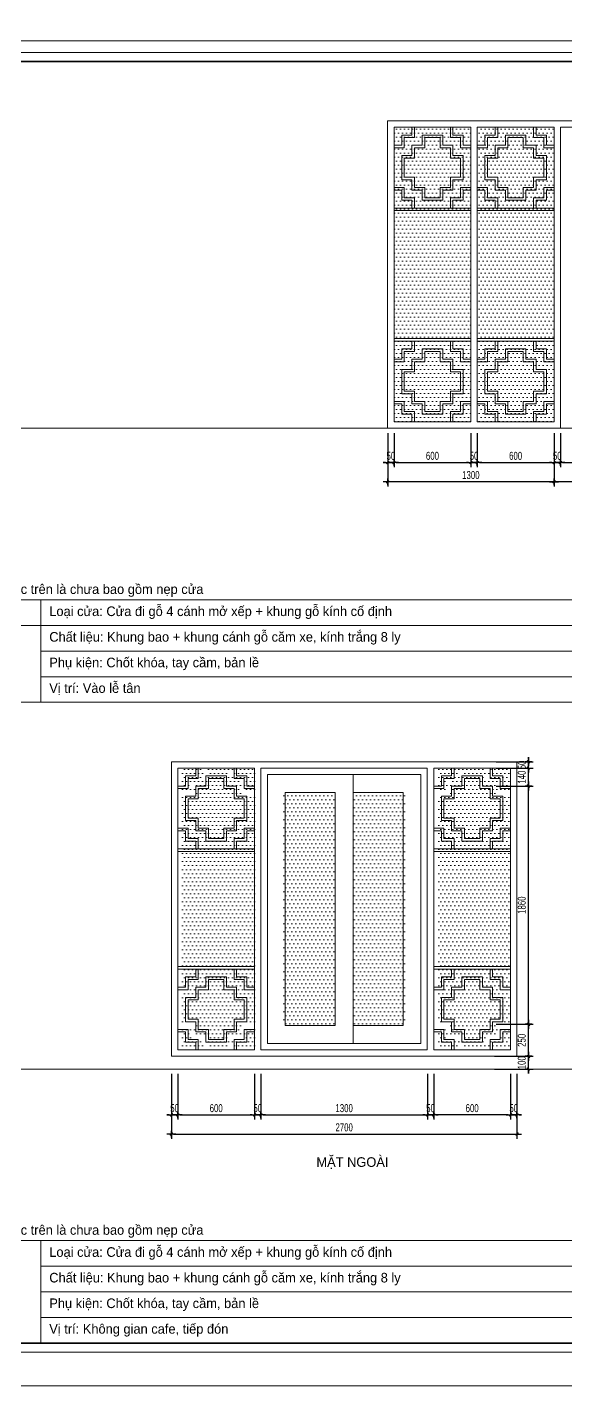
# Model space of a CAD drawing. Header units: inches. Extents: x 88947 to 296847, y 35049 to 161062.
# Drawn here: x 209127 to 213336, y 56051 to 66659 of the extents above; entities that cross this region are included whole.
import ezdxf
from ezdxf.xclip import XClip

# ---------------------------------------------------------------- set-up
doc = ezdxf.new("R2010")
doc.units = ezdxf.units.IN
doc.header["$MEASUREMENT"] = 0
doc.header["$XCLIPFRAME"] = 0
doc.header["$PDMODE"] = 1
for name, color, linetype, lineweight in [('A-Dims', 145, 'Continuous', 25), ('A-Text', 30, 'Continuous', 9), ('A-Wall', 2, 'Continuous', 35), ('CUA', 42, 'Continuous', 20), ('DIM', 7, 'Continuous', 25), ('HACTH', 8, 'Continuous', 5), ('HATCH', 8, 'Continuous', 5), ('KHUNG 2', 144, 'Continuous', 18), ('KY HIEU', 4, 'Continuous', 25), ('NETMANH', 192, 'Continuous', 18), ('vdung', 56, 'Continuous', 9)]:
    doc.layers.add(name, color=color, linetype=linetype, lineweight=lineweight)
doc.styles.add('FRANKO', font='VFRANKO.TTF')
doc.styles.add('VNI-HELVE-CONDENSE', font='VNARIAL.TTF', dxfattribs={"width": 0.7})
doc.dimstyles.new('TAS-50', dxfattribs={"dimscale": 25, "dimtxt": 2.5, "dimasz": 0.7, "dimexe": 1.5, "dimexo": 1.5, "dimgap": 0.8, "dimtad": 1, "dimdec": 0, "dimzin": 3, "dimdsep": 46, "dimtxsty": 'VNI-HELVE-CONDENSE', "dimblk": 'TICK', "dimcen": 2.5, "dimclrt": 71, "dimazin": 2, "dimtfac": 0.75, "dimtdec": 0, "dimtix": 1, "dimtmove": 2, "dimatfit": 2, "dimldrblk": 'TICK123', "dimfxl": 1.5, "dimtolj": 1, "dimtzin": 0, "dimarcsym": 0})
pattern_1 = [(180, (1285.023, 940), (-15.625, 31.25), [0, -31.25])]
pattern_2 = [(7e-15, (1414.978, 940), (15.625, 31.25), [0, -31.25])]

# ---------------------------------------------------------------- blocks, each defined once
blk = doc.blocks.new('khung ten')
at = {"layer": 'A-Wall', "ltscale": 0.7}
blk.add_lwpolyline([(267204, -219099), (305804, -219099), (305804, -190799), (267204, -190799)], close=True, dxfattribs=at)
at = {"layer": 'KHUNG 2', "ltscale": 0.7}
blk.add_lwpolyline([(267004, -219299), (306004, -219299), (306004, -190599), (267004, -190599)], close=True, dxfattribs=at)
at = {"layer": 'NETMANH', "ltscale": 0.7}
blk.add_lwpolyline([(265004, -220042), (307004, -220042), (307004, -190342), (265004, -190342)], close=True, dxfattribs=at)
blk = doc.blocks.new('A$C5C9B3B88')
at = {"layer": 'HACTH'}
h = blk.add_hatch(dxfattribs=at)
h.set_pattern_fill('DOTS', color=256, scale=500, style=0)
h.set_pattern_definition([(0, (-2550, 50), (15.625, 31.25), [0, -31.25])])
h.paths.add_polyline_path([(-1950, 50), (-1950, 2350), (-2550, 2350), (-2550, 50)])
h = blk.add_hatch(dxfattribs=at)
h.set_pattern_fill('DOTS', color=256, scale=500, style=0)
h.set_pattern_definition([(0, (-1950, 50), (15.625, 31.25), [0, -31.25])])
h.paths.add_polyline_path([(-1900, 50), (-1900, 2350), (-1300, 2350), (-1300, 50)])
h = blk.add_hatch(dxfattribs=at)
h.set_pattern_fill('DOTS', color=256, scale=500, style=0)
h.set_pattern_definition([(180, (1950, 50), (-15.625, 31.25), [0, -31.25])])
h.paths.add_polyline_path([(1900, 50), (1900, 2350), (1300, 2350), (1300, 50)])
h = blk.add_hatch(dxfattribs=at)
h.set_pattern_fill('DOTS', color=256, scale=500, style=0)
h.set_pattern_definition([(180, (2550, 50), (-15.625, 31.25), [0, -31.25])])
h.paths.add_polyline_path([(1950, 50), (1950, 2350), (2550, 2350), (2550, 50)])
h = blk.add_hatch(dxfattribs=at)
h.set_pattern_fill('DOTS', color=256, scale=500, style=0)
h.set_pattern_definition([(0, (-1060, 90), (15.625, 31.25), [0, -31.25])])
h.paths.add_polyline_path([(-740, 2210), (-1110, 2210), (-1110, 250), (-740, 250)])
h = blk.add_hatch(dxfattribs=at)
h.set_pattern_fill('DOTS', color=256, scale=500, style=0)
h.set_pattern_definition([(0, (-460, 90), (15.625, 31.25), [0, -31.25])])
h.paths.add_polyline_path([(-140, 2210), (-460, 2210), (-460, 250), (-140, 250)])
h = blk.add_hatch(dxfattribs=at)
h.set_pattern_fill('DOTS', color=256, scale=500, style=0)
h.set_pattern_definition([(180, (460, 90), (-15.625, 31.25), [0, -31.25])])
h.paths.add_polyline_path([(140, 2210), (460, 2210), (460, 250), (140, 250)])
h = blk.add_hatch(dxfattribs=at)
h.set_pattern_fill('DOTS', color=256, scale=500, style=0)
h.set_pattern_definition([(180, (1110, 90), (-15.625, 31.25), [0, -31.25])])
h.paths.add_polyline_path([(740, 2210), (1110, 2210), (1110, 250), (740, 250)])
at = {"layer": 'CUA'}
for points in [[(-1300, 0), (-2600, 0), (-2600, 2400), (-1250, 2400)], [(-1950, 50), (-1950, 2350), (-2550, 2350), (-2550, 50), (-1950, 50)], [(-2390, 2350), (-2390, 2270), (-2470, 2270), (-2470, 2190), (-2550, 2190)], [(-2410, 2350), (-2410, 2290), (-2490, 2290), (-2490, 2210), (-2550, 2210)], [(-2110, 2350), (-2110, 2270), (-2030, 2270), (-2030, 2190), (-1950, 2190)], [(-2090, 2350), (-2090, 2290), (-2010, 2290), (-2010, 2210), (-1950, 2210)], [(-1900, 50), (-1900, 2350), (-1300, 2350), (-1300, 50), (-1900, 50)], [(-1740, 2350), (-1740, 2270), (-1820, 2270), (-1820, 2190), (-1900, 2190)], [(-1760, 2350), (-1760, 2290), (-1840, 2290), (-1840, 2210), (-1900, 2210)], [(-1460, 2350), (-1460, 2270), (-1380, 2270), (-1380, 2190), (-1300, 2190)], [(-1440, 2350), (-1440, 2290), (-1360, 2290), (-1360, 2210), (-1300, 2210)], [(1250, 2400), (-1250, 2400)], [(-600, 2350), (-1250, 2350), (-1250, 0), (-600, 0), (-600, 2350)], [(600, 2350), (-600, 2350)], [(-600, 0), (-600, 2350)], [(600, 0), (1250, 0), (1250, 2350), (600, 2350), (600, 0)], [(600, 0), (600, 2350)], [(600, 2350), (1250, 2350), (1250, 0), (600, 0), (600, 2350)], [(1300, 0), (2600, 0), (2600, 2400), (1250, 2400)], [(1900, 50), (1900, 2350), (1300, 2350), (1300, 50), (1900, 50)], [(1460, 2350), (1460, 2270), (1380, 2270), (1380, 2190), (1300, 2190)], [(1440, 2350), (1440, 2290), (1360, 2290), (1360, 2210), (1300, 2210)], [(1740, 2350), (1740, 2270), (1820, 2270), (1820, 2190), (1900, 2190)], [(1760, 2350), (1760, 2290), (1840, 2290), (1840, 2210), (1900, 2210)], [(1950, 50), (1950, 2350), (2550, 2350), (2550, 50), (1950, 50)], [(2110, 2350), (2110, 2270), (2030, 2270), (2030, 2190), (1950, 2190)], [(2090, 2350), (2090, 2290), (2010, 2290), (2010, 2210), (1950, 2210)], [(2390, 2350), (2390, 2270), (2470, 2270), (2470, 2190), (2550, 2190)], [(2410, 2350), (2410, 2290), (2490, 2290), (2490, 2210), (2550, 2210)], [(-2030, 2110), (-2110, 2110), (-2110, 2190), (-2190, 2190), (-2190, 2270), (-2310, 2270), (-2310, 2190), (-2390, 2190), (-2390, 2110), (-2470, 2110), (-2470, 1960), (-2390, 1960), (-2390, 1880), (-2310, 1880), (-2310, 1800), (-2190, 1800), (-2190, 1880), (-2110, 1880), (-2110, 1960), (-2030, 1960), (-2030, 2110)], [(-1380, 2110), (-1460, 2110), (-1460, 2190), (-1540, 2190), (-1540, 2270), (-1660, 2270), (-1660, 2190), (-1740, 2190), (-1740, 2110), (-1820, 2110), (-1820, 1960), (-1740, 1960), (-1740, 1880), (-1660, 1880), (-1660, 1800), (-1540, 1800), (-1540, 1880), (-1460, 1880), (-1460, 1960), (-1380, 1960), (-1380, 2110)], [(1380, 2110), (1460, 2110), (1460, 2190), (1540, 2190), (1540, 2270), (1660, 2270), (1660, 2190), (1740, 2190), (1740, 2110), (1820, 2110), (1820, 1960), (1740, 1960), (1740, 1880), (1660, 1880), (1660, 1800), (1540, 1800), (1540, 1880), (1460, 1880), (1460, 1960), (1380, 1960), (1380, 2110)], [(2030, 2110), (2110, 2110), (2110, 2190), (2190, 2190), (2190, 2270), (2310, 2270), (2310, 2190), (2390, 2190), (2390, 2110), (2470, 2110), (2470, 1960), (2390, 1960), (2390, 1880), (2310, 1880), (2310, 1800), (2190, 1800), (2190, 1880), (2110, 1880), (2110, 1960), (2030, 1960), (2030, 2110)], [(140, 2210), (460, 2210)], [(-2390, 1720), (-2390, 1800), (-2470, 1800), (-2470, 1880), (-2550, 1880)], [(-2410, 1720), (-2410, 1780), (-2490, 1780), (-2490, 1860), (-2550, 1860)], [(-2110, 1720), (-2110, 1800), (-2030, 1800), (-2030, 1880), (-1950, 1880)], [(-2090, 1720), (-2090, 1780), (-2010, 1780), (-2010, 1860), (-1950, 1860)], [(-1740, 1720), (-1740, 1800), (-1820, 1800), (-1820, 1880), (-1900, 1880)], [(-1760, 1720), (-1760, 1780), (-1840, 1780), (-1840, 1860), (-1900, 1860)], [(-1460, 1720), (-1460, 1800), (-1380, 1800), (-1380, 1880), (-1300, 1880)], [(-1440, 1720), (-1440, 1780), (-1360, 1780), (-1360, 1860), (-1300, 1860)], [(1460, 1720), (1460, 1800), (1380, 1800), (1380, 1880), (1300, 1880)], [(1440, 1720), (1440, 1780), (1360, 1780), (1360, 1860), (1300, 1860)], [(1740, 1720), (1740, 1800), (1820, 1800), (1820, 1880), (1900, 1880)], [(1760, 1720), (1760, 1780), (1840, 1780), (1840, 1860), (1900, 1860)], [(2110, 1720), (2110, 1800), (2030, 1800), (2030, 1880), (1950, 1880)], [(2090, 1720), (2090, 1780), (2010, 1780), (2010, 1860), (1950, 1860)], [(2390, 1720), (2390, 1800), (2470, 1800), (2470, 1880), (2550, 1880)], [(2410, 1720), (2410, 1780), (2490, 1780), (2490, 1860), (2550, 1860)], [(-1950, 1720), (-2550, 1720)], [(-1950, 1700), (-2550, 1700)], [(-1300, 1720), (-1900, 1720)], [(-1300, 1700), (-1900, 1700)], [(1300, 1720), (1900, 1720)], [(1300, 1700), (1900, 1700)], [(1950, 1720), (2550, 1720)], [(1950, 1700), (2550, 1700)], [(-1950, 700), (-2550, 700)], [(-2390, 680), (-2390, 600), (-2470, 600), (-2470, 520), (-2550, 520)], [(-2410, 680), (-2410, 620), (-2490, 620), (-2490, 540), (-2550, 540)], [(-1950, 680), (-2550, 680)], [(-2110, 680), (-2110, 600), (-2030, 600), (-2030, 520), (-1950, 520)], [(-2090, 680), (-2090, 620), (-2010, 620), (-2010, 540), (-1950, 540)], [(-1300, 700), (-1900, 700)], [(-1740, 680), (-1740, 600), (-1820, 600), (-1820, 520), (-1900, 520)], [(-1760, 680), (-1760, 620), (-1840, 620), (-1840, 540), (-1900, 540)], [(-1300, 680), (-1900, 680)], [(-1460, 680), (-1460, 600), (-1380, 600), (-1380, 520), (-1300, 520)], [(-1440, 680), (-1440, 620), (-1360, 620), (-1360, 540), (-1300, 540)], [(1300, 700), (1900, 700)], [(1460, 680), (1460, 600), (1380, 600), (1380, 520), (1300, 520)], [(1440, 680), (1440, 620), (1360, 620), (1360, 540), (1300, 540)], [(1300, 680), (1900, 680)], [(1740, 680), (1740, 600), (1820, 600), (1820, 520), (1900, 520)], [(1760, 680), (1760, 620), (1840, 620), (1840, 540), (1900, 540)], [(1950, 700), (2550, 700)], [(2110, 680), (2110, 600), (2030, 600), (2030, 520), (1950, 520)], [(2090, 680), (2090, 620), (2010, 620), (2010, 540), (1950, 540)], [(1950, 680), (2550, 680)], [(2390, 680), (2390, 600), (2470, 600), (2470, 520), (2550, 520)], [(2410, 680), (2410, 620), (2490, 620), (2490, 540), (2550, 540)], [(-2030, 290), (-2110, 290), (-2110, 210), (-2190, 210), (-2190, 130), (-2310, 130), (-2310, 210), (-2390, 210), (-2390, 290), (-2470, 290), (-2470, 440), (-2390, 440), (-2390, 520), (-2310, 520), (-2310, 600), (-2190, 600), (-2190, 520), (-2110, 520), (-2110, 440), (-2030, 440), (-2030, 290)], [(-1380, 290), (-1460, 290), (-1460, 210), (-1540, 210), (-1540, 130), (-1660, 130), (-1660, 210), (-1740, 210), (-1740, 290), (-1820, 290), (-1820, 440), (-1740, 440), (-1740, 520), (-1660, 520), (-1660, 600), (-1540, 600), (-1540, 520), (-1460, 520), (-1460, 440), (-1380, 440), (-1380, 290)], [(1380, 290), (1460, 290), (1460, 210), (1540, 210), (1540, 130), (1660, 130), (1660, 210), (1740, 210), (1740, 290), (1820, 290), (1820, 440), (1740, 440), (1740, 520), (1660, 520), (1660, 600), (1540, 600), (1540, 520), (1460, 520), (1460, 440), (1380, 440), (1380, 290)], [(2030, 290), (2110, 290), (2110, 210), (2190, 210), (2190, 130), (2310, 130), (2310, 210), (2390, 210), (2390, 290), (2470, 290), (2470, 440), (2390, 440), (2390, 520), (2310, 520), (2310, 600), (2190, 600), (2190, 520), (2110, 520), (2110, 440), (2030, 440), (2030, 290)], [(-2390, 50), (-2390, 130), (-2470, 130), (-2470, 210), (-2550, 210)], [(-2410, 50), (-2410, 110), (-2490, 110), (-2490, 190), (-2550, 190)], [(-2110, 50), (-2110, 130), (-2030, 130), (-2030, 210), (-1950, 210)], [(-2090, 50), (-2090, 110), (-2010, 110), (-2010, 190), (-1950, 190)], [(-1740, 50), (-1740, 130), (-1820, 130), (-1820, 210), (-1900, 210)], [(-1760, 50), (-1760, 110), (-1840, 110), (-1840, 190), (-1900, 190)], [(-1460, 50), (-1460, 130), (-1380, 130), (-1380, 210), (-1300, 210)], [(-1440, 50), (-1440, 110), (-1360, 110), (-1360, 190), (-1300, 190)], [(1460, 50), (1460, 130), (1380, 130), (1380, 210), (1300, 210)], [(1440, 50), (1440, 110), (1360, 110), (1360, 190), (1300, 190)], [(1740, 50), (1740, 130), (1820, 130), (1820, 210), (1900, 210)], [(1760, 50), (1760, 110), (1840, 110), (1840, 190), (1900, 190)], [(2110, 50), (2110, 130), (2030, 130), (2030, 210), (1950, 210)], [(2090, 50), (2090, 110), (2010, 110), (2010, 190), (1950, 190)], [(2390, 50), (2390, 130), (2470, 130), (2470, 210), (2550, 210)], [(2410, 50), (2410, 110), (2490, 110), (2490, 190), (2550, 190)], [(-1300, 0), (1200, 0)], [(-600, 0), (600, 0)]]:
    blk.add_lwpolyline(points, dxfattribs=at)
for points in [[(0, 2350), (-600, 2350), (-600, 0), (0, 0)], [(0, 2350), (600, 2350), (600, 0), (0, 0)], [(-2010, 2130), (-2090, 2130), (-2090, 2210), (-2170, 2210), (-2170, 2290), (-2330, 2290), (-2330, 2210), (-2410, 2210), (-2410, 2130), (-2490, 2130), (-2490, 1940), (-2410, 1940), (-2410, 1860), (-2330, 1860), (-2330, 1780), (-2170, 1780), (-2170, 1860), (-2090, 1860), (-2090, 1940), (-2010, 1940)], [(-1360, 2130), (-1440, 2130), (-1440, 2210), (-1520, 2210), (-1520, 2290), (-1680, 2290), (-1680, 2210), (-1760, 2210), (-1760, 2130), (-1840, 2130), (-1840, 1940), (-1760, 1940), (-1760, 1860), (-1680, 1860), (-1680, 1780), (-1520, 1780), (-1520, 1860), (-1440, 1860), (-1440, 1940), (-1360, 1940)], [(1360, 2130), (1440, 2130), (1440, 2210), (1520, 2210), (1520, 2290), (1680, 2290), (1680, 2210), (1760, 2210), (1760, 2130), (1840, 2130), (1840, 1940), (1760, 1940), (1760, 1860), (1680, 1860), (1680, 1780), (1520, 1780), (1520, 1860), (1440, 1860), (1440, 1940), (1360, 1940)], [(2010, 2130), (2090, 2130), (2090, 2210), (2170, 2210), (2170, 2290), (2330, 2290), (2330, 2210), (2410, 2210), (2410, 2130), (2490, 2130), (2490, 1940), (2410, 1940), (2410, 1860), (2330, 1860), (2330, 1780), (2170, 1780), (2170, 1860), (2090, 1860), (2090, 1940), (2010, 1940)], [(-740, 2210), (-1110, 2210), (-1110, 250), (-740, 250)], [(-140, 2210), (-460, 2210), (-460, 250), (-140, 250)], [(140, 2210), (460, 2210), (460, 250), (140, 250)], [(740, 2210), (1110, 2210), (1110, 250), (740, 250)], [(-2010, 270), (-2090, 270), (-2090, 190), (-2170, 190), (-2170, 110), (-2330, 110), (-2330, 190), (-2410, 190), (-2410, 270), (-2490, 270), (-2490, 460), (-2410, 460), (-2410, 540), (-2330, 540), (-2330, 620), (-2170, 620), (-2170, 540), (-2090, 540), (-2090, 460), (-2010, 460)], [(-1360, 270), (-1440, 270), (-1440, 190), (-1520, 190), (-1520, 110), (-1680, 110), (-1680, 190), (-1760, 190), (-1760, 270), (-1840, 270), (-1840, 460), (-1760, 460), (-1760, 540), (-1680, 540), (-1680, 620), (-1520, 620), (-1520, 540), (-1440, 540), (-1440, 460), (-1360, 460)], [(1360, 270), (1440, 270), (1440, 190), (1520, 190), (1520, 110), (1680, 110), (1680, 190), (1760, 190), (1760, 270), (1840, 270), (1840, 460), (1760, 460), (1760, 540), (1680, 540), (1680, 620), (1520, 620), (1520, 540), (1440, 540), (1440, 460), (1360, 460)], [(2010, 270), (2090, 270), (2090, 190), (2170, 190), (2170, 110), (2330, 110), (2330, 190), (2410, 190), (2410, 270), (2490, 270), (2490, 460), (2410, 460), (2410, 540), (2330, 540), (2330, 620), (2170, 620), (2170, 540), (2090, 540), (2090, 460), (2010, 460)]]:
    blk.add_lwpolyline(points, close=True, dxfattribs=at)
blk = doc.blocks.new('TICK')
at = {"layer": 'A-Dims', "color": 1}
for p, q in [((-2, 0), (2, 0)), ((0, 1.5), (0, -1.5))]:
    blk.add_line(p, q, dxfattribs=at)
at = {"layer": 'A-Dims', "color": 1, "const_width": 0.788}
blk.add_lwpolyline([(-0.33, -0.35), (0.38, 0.38)], dxfattribs=at)
at = {"layer": 'A-Dims', "color": 1, "const_width": 0.394}
for points in [[(0.24, 0.52, -0.414214), (0.52, 0.52, -1)], [(0.52, 0.52, -0.414214), (0.52, 0.24, -1)], [(-0.47, -0.21, 0.414214), (-0.47, -0.49, 1)], [(-0.47, -0.49, 0.414214), (-0.19, -0.49, 1)]]:
    blk.add_lwpolyline(points, format="xyb", dxfattribs=at)
blk = doc.blocks.new('*D3445')
at = {"layer": 'Defpoints', "color": 0}
for p in [(211944, 63527), (211994, 63527), (211994, 63260)]:
    blk.add_point(p, dxfattribs=at)
at = {"layer": 'DIM', "color": 0, "lineweight": -2}
for p, q in [((211944, 63490), (211944, 63223)), ((211994, 63490), (211994, 63223)), ((211926, 63260), (211909, 63260)), ((211944, 63260), (211994, 63260)), ((212011, 63260), (212029, 63260))]:
    blk.add_line(p, q, dxfattribs=at)
at = {"layer": 'DIM', "color": 0, "lineweight": -2, "xscale": 17.5, "yscale": 17.5, "zscale": 17.5}
blk.add_blockref('TICK', (211944, 63260), dxfattribs=at)
at = {"layer": 'DIM', "color": 0, "lineweight": -2, "xscale": 17.5, "yscale": 17.5, "zscale": 17.5, "rotation": 180}
blk.add_blockref('TICK', (211994, 63260), dxfattribs=at)
at = {"layer": 'DIM', "color": 71, "insert": (211969, 63312), "char_height": 62.5, "attachment_point": 5, "style": 'VNI-HELVE-CONDENSE'}
blk.add_mtext('\\A1;50', dxfattribs=at)
blk = doc.blocks.new('TICK123')
at = {"layer": 'A-Dims', "color": 1}
blk.add_lwpolyline([(0.05, 0, 0, 0.84, 0), (-2.11, 0, 8.4, 8.4, 0)], format="xyseb", dxfattribs=at)
blk = doc.blocks.new('*D3446')
at = {"layer": 'Defpoints', "color": 0}
for p in [(211994, 63527), (212594, 63527), (212594, 63260)]:
    blk.add_point(p, dxfattribs=at)
at = {"layer": 'DIM', "color": 0, "lineweight": -2}
for p, q in [((211994, 63490), (211994, 63223)), ((212594, 63490), (212594, 63223)), ((212011, 63260), (212576, 63260))]:
    blk.add_line(p, q, dxfattribs=at)
at = {"layer": 'DIM', "color": 0, "lineweight": -2, "xscale": 17.5, "yscale": 17.5, "zscale": 17.5, "rotation": 180}
blk.add_blockref('TICK', (211994, 63260), dxfattribs=at)
at = {"layer": 'DIM', "color": 0, "lineweight": -2, "xscale": 17.5, "yscale": 17.5, "zscale": 17.5}
blk.add_blockref('TICK', (212594, 63260), dxfattribs=at)
at = {"layer": 'DIM', "color": 71, "insert": (212294, 63312), "char_height": 62.5, "attachment_point": 5, "style": 'VNI-HELVE-CONDENSE'}
blk.add_mtext('\\A1;600', dxfattribs=at)
blk = doc.blocks.new('*D3447')
at = {"layer": 'Defpoints', "color": 0}
for p in [(212594, 63527), (212644, 63527), (212644, 63260)]:
    blk.add_point(p, dxfattribs=at)
at = {"layer": 'DIM', "color": 0, "lineweight": -2}
for p, q in [((212594, 63490), (212594, 63223)), ((212644, 63490), (212644, 63223)), ((212576, 63260), (212559, 63260)), ((212594, 63260), (212644, 63260)), ((212661, 63260), (212679, 63260))]:
    blk.add_line(p, q, dxfattribs=at)
at = {"layer": 'DIM', "color": 0, "lineweight": -2, "xscale": 17.5, "yscale": 17.5, "zscale": 17.5}
blk.add_blockref('TICK', (212594, 63260), dxfattribs=at)
at = {"layer": 'DIM', "color": 0, "lineweight": -2, "xscale": 17.5, "yscale": 17.5, "zscale": 17.5, "rotation": 180}
blk.add_blockref('TICK', (212644, 63260), dxfattribs=at)
at = {"layer": 'DIM', "color": 71, "insert": (212619, 63312), "char_height": 62.5, "attachment_point": 5, "style": 'VNI-HELVE-CONDENSE'}
blk.add_mtext('\\A1;50', dxfattribs=at)
blk = doc.blocks.new('*D3448')
at = {"layer": 'Defpoints', "color": 0}
for p in [(212644, 63527), (213244, 63527), (213244, 63260)]:
    blk.add_point(p, dxfattribs=at)
at = {"layer": 'DIM', "color": 0, "lineweight": -2}
for p, q in [((212644, 63490), (212644, 63223)), ((213244, 63490), (213244, 63223)), ((212661, 63260), (213226, 63260))]:
    blk.add_line(p, q, dxfattribs=at)
at = {"layer": 'DIM', "color": 0, "lineweight": -2, "xscale": 17.5, "yscale": 17.5, "zscale": 17.5, "rotation": 180}
blk.add_blockref('TICK', (212644, 63260), dxfattribs=at)
at = {"layer": 'DIM', "color": 0, "lineweight": -2, "xscale": 17.5, "yscale": 17.5, "zscale": 17.5}
blk.add_blockref('TICK', (213244, 63260), dxfattribs=at)
at = {"layer": 'DIM', "color": 71, "insert": (212944, 63312), "char_height": 62.5, "attachment_point": 5, "style": 'VNI-HELVE-CONDENSE'}
blk.add_mtext('\\A1;600', dxfattribs=at)
blk = doc.blocks.new('*D3449')
at = {"layer": 'Defpoints', "color": 0}
for p in [(213244, 63527), (213294, 63527), (213294, 63260)]:
    blk.add_point(p, dxfattribs=at)
at = {"layer": 'DIM', "color": 0, "lineweight": -2}
for p, q in [((213244, 63490), (213244, 63223)), ((213294, 63490), (213294, 63223)), ((213226, 63260), (213209, 63260)), ((213244, 63260), (213294, 63260)), ((213311, 63260), (213329, 63260))]:
    blk.add_line(p, q, dxfattribs=at)
at = {"layer": 'DIM', "color": 0, "lineweight": -2, "xscale": 17.5, "yscale": 17.5, "zscale": 17.5}
blk.add_blockref('TICK', (213244, 63260), dxfattribs=at)
at = {"layer": 'DIM', "color": 0, "lineweight": -2, "xscale": 17.5, "yscale": 17.5, "zscale": 17.5, "rotation": 180}
blk.add_blockref('TICK', (213294, 63260), dxfattribs=at)
at = {"layer": 'DIM', "color": 71, "insert": (213269, 63312), "char_height": 62.5, "attachment_point": 5, "style": 'VNI-HELVE-CONDENSE'}
blk.add_mtext('\\A1;50', dxfattribs=at)
blk = doc.blocks.new('*D3450')
at = {"layer": 'Defpoints', "color": 0}
for p in [(213294, 63527), (213944, 63527), (213944, 63260)]:
    blk.add_point(p, dxfattribs=at)
at = {"layer": 'DIM', "color": 0, "lineweight": -2}
for p, q in [((213294, 63490), (213294, 63223)), ((213944, 63490), (213944, 63223)), ((213311, 63260), (213926, 63260))]:
    blk.add_line(p, q, dxfattribs=at)
at = {"layer": 'DIM', "color": 0, "lineweight": -2, "xscale": 17.5, "yscale": 17.5, "zscale": 17.5, "rotation": 180}
blk.add_blockref('TICK', (213294, 63260), dxfattribs=at)
at = {"layer": 'DIM', "color": 0, "lineweight": -2, "xscale": 17.5, "yscale": 17.5, "zscale": 17.5}
blk.add_blockref('TICK', (213944, 63260), dxfattribs=at)
at = {"layer": 'DIM', "color": 71, "insert": (213619, 63312), "char_height": 62.5, "attachment_point": 5, "style": 'VNI-HELVE-CONDENSE'}
blk.add_mtext('\\A1;650', dxfattribs=at)
blk = doc.blocks.new('*D3458')
at = {"layer": 'Defpoints', "color": 0}
for p in [(213244, 63527), (215844, 63527), (213244, 63110)]:
    blk.add_point(p, dxfattribs=at)
at = {"layer": 'DIM', "color": 0, "lineweight": -2}
for p, q in [((213244, 63490), (213244, 63073)), ((215844, 63490), (215844, 63073)), ((215826, 63110), (213261, 63110))]:
    blk.add_line(p, q, dxfattribs=at)
at = {"layer": 'DIM', "color": 0, "lineweight": -2, "xscale": 17.5, "yscale": 17.5, "zscale": 17.5, "rotation": 180}
blk.add_blockref('TICK', (213244, 63110), dxfattribs=at)
at = {"layer": 'DIM', "color": 0, "lineweight": -2, "xscale": 17.5, "yscale": 17.5, "zscale": 17.5}
blk.add_blockref('TICK', (215844, 63110), dxfattribs=at)
at = {"layer": 'DIM', "color": 71, "insert": (214544, 63162), "char_height": 62.5, "attachment_point": 5, "style": 'VNI-HELVE-CONDENSE'}
blk.add_mtext('\\A1;2600', dxfattribs=at)
blk = doc.blocks.new('*D3459')
at = {"layer": 'Defpoints', "color": 0}
for p in [(211944, 63527), (213244, 63527), (211944, 63110)]:
    blk.add_point(p, dxfattribs=at)
at = {"layer": 'DIM', "color": 0, "lineweight": -2}
for p, q in [((211944, 63490), (211944, 63073)), ((213244, 63490), (213244, 63073)), ((213226, 63110), (211961, 63110))]:
    blk.add_line(p, q, dxfattribs=at)
at = {"layer": 'DIM', "color": 0, "lineweight": -2, "xscale": 17.5, "yscale": 17.5, "zscale": 17.5, "rotation": 180}
blk.add_blockref('TICK', (211944, 63110), dxfattribs=at)
at = {"layer": 'DIM', "color": 0, "lineweight": -2, "xscale": 17.5, "yscale": 17.5, "zscale": 17.5}
blk.add_blockref('TICK', (213244, 63110), dxfattribs=at)
at = {"layer": 'DIM', "color": 71, "insert": (212594, 63162), "char_height": 62.5, "attachment_point": 5, "style": 'VNI-HELVE-CONDENSE'}
blk.add_mtext('\\A1;1300', dxfattribs=at)
blk = doc.blocks.new('*D3483')
at = {"layer": 'Defpoints', "color": 0}
for p in [(212754, 58874), (213044, 58874), (212754, 58624)]:
    blk.add_point(p, dxfattribs=at)
at = {"layer": 'DIM', "color": 0, "lineweight": -2}
for p, q in [((212791, 58874), (213081, 58874)), ((213044, 58642), (213044, 58857)), ((212791, 58624), (213081, 58624))]:
    blk.add_line(p, q, dxfattribs=at)
at = {"layer": 'DIM', "color": 0, "lineweight": -2, "xscale": 17.5, "yscale": 17.5, "zscale": 17.5}
for p, rotation in [((213044, 58874), 90), ((213044, 58624), 270)]:
    blk.add_blockref('TICK', p, dxfattribs=dict(at, rotation=rotation))
at = {"layer": 'DIM', "color": 71, "insert": (212992, 58749), "char_height": 62.5, "attachment_point": 5, "rotation": 90, "style": 'VNI-HELVE-CONDENSE'}
blk.add_mtext('\\A1;250', dxfattribs=at)
blk = doc.blocks.new('*D3484')
at = {"layer": 'Defpoints', "color": 0}
for p in [(212754, 60734), (213044, 60734), (212754, 58874)]:
    blk.add_point(p, dxfattribs=at)
at = {"layer": 'DIM', "color": 0, "lineweight": -2}
for p, q in [((212791, 60734), (213081, 60734)), ((213044, 58892), (213044, 60717)), ((212791, 58874), (213081, 58874))]:
    blk.add_line(p, q, dxfattribs=at)
at = {"layer": 'DIM', "color": 0, "lineweight": -2, "xscale": 17.5, "yscale": 17.5, "zscale": 17.5}
for p, rotation in [((213044, 60734), 90), ((213044, 58874), 270)]:
    blk.add_blockref('TICK', p, dxfattribs=dict(at, rotation=rotation))
at = {"layer": 'DIM', "color": 71, "insert": (212992, 59804), "char_height": 62.5, "attachment_point": 5, "rotation": 90, "style": 'VNI-HELVE-CONDENSE'}
blk.add_mtext('\\A1;1860', dxfattribs=at)
blk = doc.blocks.new('*D3485')
at = {"layer": 'Defpoints', "color": 0}
for p in [(212754, 60874), (213044, 60874), (212754, 60734)]:
    blk.add_point(p, dxfattribs=at)
at = {"layer": 'DIM', "color": 0, "lineweight": -2}
for p, q in [((212791, 60874), (213081, 60874)), ((213044, 60752), (213044, 60857)), ((212791, 60734), (213081, 60734))]:
    blk.add_line(p, q, dxfattribs=at)
at = {"layer": 'DIM', "color": 0, "lineweight": -2, "xscale": 17.5, "yscale": 17.5, "zscale": 17.5}
for p, rotation in [((213044, 60874), 90), ((213044, 60734), 270)]:
    blk.add_blockref('TICK', p, dxfattribs=dict(at, rotation=rotation))
at = {"layer": 'DIM', "color": 71, "insert": (212992, 60804), "char_height": 62.5, "attachment_point": 5, "rotation": 90, "style": 'VNI-HELVE-CONDENSE'}
blk.add_mtext('\\A1;140', dxfattribs=at)
blk = doc.blocks.new('*D3486')
at = {"layer": 'Defpoints', "color": 0}
for p in [(212754, 60924), (213044, 60924), (212754, 60874)]:
    blk.add_point(p, dxfattribs=at)
at = {"layer": 'DIM', "color": 0, "lineweight": -2}
for p, q in [((212791, 60924), (213081, 60924)), ((213044, 60942), (213044, 60959)), ((213044, 60874), (213044, 60924)), ((212791, 60874), (213081, 60874)), ((213044, 60857), (213044, 60839))]:
    blk.add_line(p, q, dxfattribs=at)
at = {"layer": 'DIM', "color": 0, "lineweight": -2, "xscale": 17.5, "yscale": 17.5, "zscale": 17.5}
for p, rotation in [((213044, 60924), 270), ((213044, 60874), 90)]:
    blk.add_blockref('TICK', p, dxfattribs=dict(at, rotation=rotation))
at = {"layer": 'DIM', "color": 71, "insert": (212992, 60899), "char_height": 62.5, "attachment_point": 5, "rotation": 90, "style": 'VNI-HELVE-CONDENSE'}
blk.add_mtext('\\A1;50', dxfattribs=at)
blk = doc.blocks.new('*D3488')
at = {"layer": 'Defpoints', "color": 0}
for p in [(210254, 58524), (210304, 58524), (210304, 58167)]:
    blk.add_point(p, dxfattribs=at)
at = {"layer": 'DIM', "color": 0, "lineweight": -2}
for p, q in [((210254, 58487), (210254, 58130)), ((210304, 58487), (210304, 58130)), ((210236, 58167), (210219, 58167)), ((210254, 58167), (210304, 58167)), ((210321, 58167), (210339, 58167))]:
    blk.add_line(p, q, dxfattribs=at)
at = {"layer": 'DIM', "color": 0, "lineweight": -2, "xscale": 17.5, "yscale": 17.5, "zscale": 17.5}
blk.add_blockref('TICK', (210254, 58167), dxfattribs=at)
at = {"layer": 'DIM', "color": 0, "lineweight": -2, "xscale": 17.5, "yscale": 17.5, "zscale": 17.5, "rotation": 180}
blk.add_blockref('TICK', (210304, 58167), dxfattribs=at)
at = {"layer": 'DIM', "color": 71, "insert": (210279, 58219), "char_height": 62.5, "attachment_point": 5, "style": 'VNI-HELVE-CONDENSE'}
blk.add_mtext('\\A1;50', dxfattribs=at)
blk = doc.blocks.new('*D3489')
at = {"layer": 'Defpoints', "color": 0}
for p in [(210304, 58524), (210904, 58524), (210904, 58167)]:
    blk.add_point(p, dxfattribs=at)
at = {"layer": 'DIM', "color": 0, "lineweight": -2}
for p, q in [((210304, 58487), (210304, 58130)), ((210904, 58487), (210904, 58130)), ((210321, 58167), (210886, 58167))]:
    blk.add_line(p, q, dxfattribs=at)
at = {"layer": 'DIM', "color": 0, "lineweight": -2, "xscale": 17.5, "yscale": 17.5, "zscale": 17.5, "rotation": 180}
blk.add_blockref('TICK', (210304, 58167), dxfattribs=at)
at = {"layer": 'DIM', "color": 0, "lineweight": -2, "xscale": 17.5, "yscale": 17.5, "zscale": 17.5}
blk.add_blockref('TICK', (210904, 58167), dxfattribs=at)
at = {"layer": 'DIM', "color": 71, "insert": (210604, 58219), "char_height": 62.5, "attachment_point": 5, "style": 'VNI-HELVE-CONDENSE'}
blk.add_mtext('\\A1;600', dxfattribs=at)
blk = doc.blocks.new('*D3490')
at = {"layer": 'Defpoints', "color": 0}
for p in [(210904, 58524), (210954, 58524), (210954, 58167)]:
    blk.add_point(p, dxfattribs=at)
at = {"layer": 'DIM', "color": 0, "lineweight": -2}
for p, q in [((210904, 58487), (210904, 58130)), ((210954, 58487), (210954, 58130)), ((210886, 58167), (210869, 58167)), ((210904, 58167), (210954, 58167)), ((210971, 58167), (210989, 58167))]:
    blk.add_line(p, q, dxfattribs=at)
at = {"layer": 'DIM', "color": 0, "lineweight": -2, "xscale": 17.5, "yscale": 17.5, "zscale": 17.5}
blk.add_blockref('TICK', (210904, 58167), dxfattribs=at)
at = {"layer": 'DIM', "color": 0, "lineweight": -2, "xscale": 17.5, "yscale": 17.5, "zscale": 17.5, "rotation": 180}
blk.add_blockref('TICK', (210954, 58167), dxfattribs=at)
at = {"layer": 'DIM', "color": 71, "insert": (210929, 58219), "char_height": 62.5, "attachment_point": 5, "style": 'VNI-HELVE-CONDENSE'}
blk.add_mtext('\\A1;50', dxfattribs=at)
blk = doc.blocks.new('*D3549')
at = {"layer": 'Defpoints', "color": 0}
for p in [(210954, 58524), (212254, 58524), (212254, 58167)]:
    blk.add_point(p, dxfattribs=at)
at = {"layer": 'DIM', "color": 0, "lineweight": -2}
for p, q in [((210954, 58487), (210954, 58130)), ((212254, 58487), (212254, 58130)), ((210971, 58167), (212236, 58167))]:
    blk.add_line(p, q, dxfattribs=at)
at = {"layer": 'DIM', "color": 0, "lineweight": -2, "xscale": 17.5, "yscale": 17.5, "zscale": 17.5, "rotation": 180}
blk.add_blockref('TICK', (210954, 58167), dxfattribs=at)
at = {"layer": 'DIM', "color": 0, "lineweight": -2, "xscale": 17.5, "yscale": 17.5, "zscale": 17.5}
blk.add_blockref('TICK', (212254, 58167), dxfattribs=at)
at = {"layer": 'DIM', "color": 71, "insert": (211604, 58219), "char_height": 62.5, "attachment_point": 5, "style": 'VNI-HELVE-CONDENSE'}
blk.add_mtext('\\A1;1300', dxfattribs=at)
blk = doc.blocks.new('*D3544')
at = {"layer": 'Defpoints', "color": 0}
for p in [(212742, 58624), (213044, 58624), (212742, 58524)]:
    blk.add_point(p, dxfattribs=at)
at = {"layer": 'DIM', "color": 0, "lineweight": -2}
for p, q in [((212780, 58624), (213081, 58624)), ((213044, 58642), (213044, 58659)), ((213044, 58524), (213044, 58624)), ((212780, 58524), (213081, 58524)), ((213044, 58507), (213044, 58489))]:
    blk.add_line(p, q, dxfattribs=at)
at = {"layer": 'DIM', "color": 0, "lineweight": -2, "xscale": 17.5, "yscale": 17.5, "zscale": 17.5}
for p, rotation in [((213044, 58624), 270), ((213044, 58524), 90)]:
    blk.add_blockref('TICK', p, dxfattribs=dict(at, rotation=rotation))
at = {"layer": 'DIM', "color": 71, "insert": (212992, 58574), "char_height": 62.5, "attachment_point": 5, "rotation": 90, "style": 'VNI-HELVE-CONDENSE'}
blk.add_mtext('\\A1;100', dxfattribs=at)
blk = doc.blocks.new('A$C7AC3160D')
at = {"layer": 'CUA'}
for points in [[(160, 0), (160, -80), (80, -80), (80, -160), (0, -160)], [(140, 0), (140, -60), (60, -60), (60, -140), (0, -140)], [(440, 0), (440, -80), (520, -80), (520, -160), (600, -160)], [(460, 0), (460, -60), (540, -60), (540, -140), (600, -140)], [(520, -240), (440, -240), (440, -160), (360, -160), (360, -80), (240, -80), (240, -160), (160, -160), (160, -240), (80, -240), (80, -390), (160, -390), (160, -470), (240, -470), (240, -550), (360, -550), (360, -470), (440, -470), (440, -390), (520, -390), (520, -240)], [(160, -630), (160, -550), (80, -550), (80, -470), (0, -470)], [(140, -630), (140, -570), (60, -570), (60, -490), (0, -490)], [(440, -630), (440, -550), (520, -550), (520, -470), (600, -470)], [(460, -630), (460, -570), (540, -570), (540, -490), (600, -490)], [(600, -630), (0, -630)], [(600, -650), (0, -650)]]:
    blk.add_lwpolyline(points, dxfattribs=at)
blk.add_lwpolyline([(540, -220), (460, -220), (460, -140), (380, -140), (380, -60), (220, -60), (220, -140), (140, -140), (140, -220), (60, -220), (60, -410), (140, -410), (140, -490), (220, -490), (220, -570), (380, -570), (380, -490), (460, -490), (460, -410), (540, -410)], close=True, dxfattribs=at)
blk = doc.blocks.new('A$C7E0F6372')
at = {"layer": 'HACTH'}
h = blk.add_hatch(dxfattribs=at)
h.set_pattern_fill('DOTS', color=256, scale=500, style=0)
h.set_pattern_definition(pattern_1)
h.paths.add_polyline_path([(1280, 240), (1280, 2060), (865, 2060), (865, 240)])
h = blk.add_hatch(dxfattribs=at)
h.set_pattern_fill('DOTS', color=256, scale=500, style=0)
h.set_pattern_definition(pattern_1)
h.paths.add_polyline_path([(1280, 240), (1280, 2060), (865, 2060), (865, 240)])
h = blk.add_hatch(dxfattribs=at)
h.set_pattern_fill('DOTS', color=256, scale=500, style=0)
h.set_pattern_definition(pattern_2)
h.paths.add_polyline_path([(1420, 2060), (1835, 2060), (1835, 240), (1420, 240)])
h = blk.add_hatch(dxfattribs=at)
h.set_pattern_fill('DOTS', color=256, scale=500, style=0)
h.set_pattern_definition(pattern_2)
h.paths.add_polyline_path([(1420, 2060), (1810, 2060), (1810, 240), (1420, 240)])
at = {"layer": 'HATCH'}
h = blk.add_hatch(dxfattribs=at)
h.set_pattern_fill('DOTS', color=256, scale=500, style=0)
h.set_pattern_definition([(180, (625.022, 50.008), (-15.625, 31.25), [0, -31.25])])
h.paths.add_polyline_path([(50, 2050), (150, 2050), (150, 2150), (250, 2150), (250, 2250), (425, 2250), (425, 2150), (525, 2150), (525, 2050), (625, 2050), (625, 250), (525, 250), (525, 150), (425, 150), (425, 50), (250, 50), (250, 150), (150, 150), (150, 250), (50, 250)])
h.paths.add_polyline_path([(445, 2250), (625, 2250), (625, 2070), (545, 2070), (545, 2170), (445, 2170)], flags=17)
h.paths.add_polyline_path([(50, 2250), (230, 2250), (230, 2170), (130, 2170), (130, 2070), (50, 2070)], flags=17)
h.paths.add_polyline_path([(50, 230), (130, 230), (130, 130), (230, 130), (230, 50), (50, 50)], flags=17)
h.paths.add_polyline_path([(445, 130), (545, 130), (545, 230), (625, 230), (625, 50), (445, 50)])
h = blk.add_hatch(dxfattribs=at)
h.set_pattern_fill('DOTS', color=256, scale=500, style=0)
h.set_pattern_definition([(0, (2049.978, 50.008), (15.625, 31.25), [0, -31.25])])
h.paths.add_polyline_path([(2625, 2050), (2525, 2050), (2525, 2150), (2425, 2150), (2425, 2250), (2250, 2250), (2250, 2150), (2150, 2150), (2150, 2050), (2050, 2050), (2050, 250), (2150, 250), (2150, 150), (2250, 150), (2250, 50), (2425, 50), (2425, 150), (2525, 150), (2525, 250), (2625, 250)])
h.paths.add_polyline_path([(2230, 2250), (2050, 2250), (2050, 2070), (2130, 2070), (2130, 2170), (2230, 2170)], flags=17)
h.paths.add_polyline_path([(2625, 2250), (2445, 2250), (2445, 2170), (2545, 2170), (2545, 2070), (2625, 2070)], flags=17)
h.paths.add_polyline_path([(2625, 230), (2545, 230), (2545, 130), (2445, 130), (2445, 50), (2625, 50)], flags=17)
h.paths.add_polyline_path([(2230, 130), (2130, 130), (2130, 230), (2050, 230), (2050, 50), (2230, 50)])
at = {"layer": 'CUA'}
for points in [[(0, 0), (0, 2300), (2700, 2300), (2700, 0)], [(650, 2250), (50, 2250), (50, 50), (650, 50)], [(2000, 2250), (700, 2250), (700, 50), (2000, 50)], [(2050, 2250), (2650, 2250), (2650, 50), (2050, 50)], [(1280, 2200), (1950, 2200), (1950, 100), (1280, 100)], [(1420, 2060), (1810, 2060), (1810, 240), (1420, 240)]]:
    blk.add_lwpolyline(points, close=True, dxfattribs=at)
for points in [[(650, 50), (50, 50), (50, 2250), (650, 2250)], [(650, 2250), (650, 50)], [(700, 2250), (2000, 2250)], [(700, 2250), (700, 50)], [(2000, 2250), (2000, 50)], [(2050, 2250), (2650, 2250), (2650, 50), (2050, 50)], [(2050, 2250), (2050, 50)], [(750, 2200), (750, 100), (1950, 100), (1950, 2200), (750, 2200)], [(1490, 2200), (750, 2200), (750, 100), (1490, 100)], [(1280, 2060), (890, 2060), (890, 240), (1280, 240)], [(2000, 50), (700, 50)]]:
    blk.add_lwpolyline(points, dxfattribs=at)
at = {"layer": 'vdung', "xscale": -1}
blk.add_blockref('A$C7AC3160D', (650, 2250), dxfattribs=at)
at = {"layer": 'vdung'}
blk.add_blockref('A$C7AC3160D', (2050, 2250), dxfattribs=at)
at = {"layer": 'vdung', "rotation": 180}
blk.add_blockref('A$C7AC3160D', (650, 50), dxfattribs=at)
at = {"layer": 'vdung', "xscale": -1, "rotation": 180}
blk.add_blockref('A$C7AC3160D', (2050, 50), dxfattribs=at)
blk = doc.blocks.new('*D4306')
at = {"layer": 'Defpoints', "color": 0}
for p in [(212904, 58524), (212954, 58524), (212904, 58167)]:
    blk.add_point(p, dxfattribs=at)
at = {"layer": 'DIM', "color": 0, "lineweight": -2}
for p, q in [((212904, 58487), (212904, 58130)), ((212954, 58487), (212954, 58130)), ((212886, 58167), (212869, 58167)), ((212954, 58167), (212904, 58167)), ((212971, 58167), (212989, 58167))]:
    blk.add_line(p, q, dxfattribs=at)
at = {"layer": 'DIM', "color": 0, "lineweight": -2, "xscale": 17.5, "yscale": 17.5, "zscale": 17.5}
blk.add_blockref('TICK', (212904, 58167), dxfattribs=at)
at = {"layer": 'DIM', "color": 0, "lineweight": -2, "xscale": 17.5, "yscale": 17.5, "zscale": 17.5, "rotation": 180}
blk.add_blockref('TICK', (212954, 58167), dxfattribs=at)
at = {"layer": 'DIM', "color": 71, "insert": (212929, 58219), "char_height": 62.5, "attachment_point": 5, "style": 'VNI-HELVE-CONDENSE'}
blk.add_mtext('\\A1;50', dxfattribs=at)
blk = doc.blocks.new('*D4307')
at = {"layer": 'Defpoints', "color": 0}
for p in [(212304, 58524), (212904, 58524), (212304, 58167)]:
    blk.add_point(p, dxfattribs=at)
at = {"layer": 'DIM', "color": 0, "lineweight": -2}
for p, q in [((212304, 58487), (212304, 58130)), ((212904, 58487), (212904, 58130)), ((212886, 58167), (212321, 58167))]:
    blk.add_line(p, q, dxfattribs=at)
at = {"layer": 'DIM', "color": 0, "lineweight": -2, "xscale": 17.5, "yscale": 17.5, "zscale": 17.5, "rotation": 180}
blk.add_blockref('TICK', (212304, 58167), dxfattribs=at)
at = {"layer": 'DIM', "color": 0, "lineweight": -2, "xscale": 17.5, "yscale": 17.5, "zscale": 17.5}
blk.add_blockref('TICK', (212904, 58167), dxfattribs=at)
at = {"layer": 'DIM', "color": 71, "insert": (212604, 58219), "char_height": 62.5, "attachment_point": 5, "style": 'VNI-HELVE-CONDENSE'}
blk.add_mtext('\\A1;600', dxfattribs=at)
blk = doc.blocks.new('*D4308')
at = {"layer": 'Defpoints', "color": 0}
for p in [(212254, 58524), (212304, 58524), (212254, 58167)]:
    blk.add_point(p, dxfattribs=at)
at = {"layer": 'DIM', "color": 0, "lineweight": -2}
for p, q in [((212254, 58487), (212254, 58130)), ((212304, 58487), (212304, 58130)), ((212236, 58167), (212219, 58167)), ((212304, 58167), (212254, 58167)), ((212321, 58167), (212339, 58167))]:
    blk.add_line(p, q, dxfattribs=at)
at = {"layer": 'DIM', "color": 0, "lineweight": -2, "xscale": 17.5, "yscale": 17.5, "zscale": 17.5}
blk.add_blockref('TICK', (212254, 58167), dxfattribs=at)
at = {"layer": 'DIM', "color": 0, "lineweight": -2, "xscale": 17.5, "yscale": 17.5, "zscale": 17.5, "rotation": 180}
blk.add_blockref('TICK', (212304, 58167), dxfattribs=at)
at = {"layer": 'DIM', "color": 71, "insert": (212279, 58219), "char_height": 62.5, "attachment_point": 5, "style": 'VNI-HELVE-CONDENSE'}
blk.add_mtext('\\A1;50', dxfattribs=at)
blk = doc.blocks.new('*D4309')
at = {"layer": 'Defpoints', "color": 0}
for p in [(210254, 58524), (212954, 58524), (212954, 58017)]:
    blk.add_point(p, dxfattribs=at)
at = {"layer": 'DIM', "color": 0, "lineweight": -2}
for p, q in [((210254, 58487), (210254, 57980)), ((212954, 58487), (212954, 57980)), ((210271, 58017), (212936, 58017))]:
    blk.add_line(p, q, dxfattribs=at)
at = {"layer": 'DIM', "color": 0, "lineweight": -2, "xscale": 17.5, "yscale": 17.5, "zscale": 17.5, "rotation": 180}
blk.add_blockref('TICK', (210254, 58017), dxfattribs=at)
at = {"layer": 'DIM', "color": 0, "lineweight": -2, "xscale": 17.5, "yscale": 17.5, "zscale": 17.5}
blk.add_blockref('TICK', (212954, 58017), dxfattribs=at)
at = {"layer": 'DIM', "color": 71, "insert": (211604, 58069), "char_height": 62.5, "attachment_point": 5, "style": 'VNI-HELVE-CONDENSE'}
blk.add_mtext('\\A1;2700', dxfattribs=at)

msp = doc.modelspace()

# ---------------------------------------------------------------- linework, layer by layer
at = {"layer": 'NETMANH'}
for points in [[(208525.2, 63527.2), (220562.4, 63527.2)], [(208525.2, 62187.8), (220562.4, 62187.8)], [(209234, 62187.8), (209234, 61387.8)], [(208525.2, 61987.8), (220562.4, 61987.8)], [(209234, 61787.8), (219862.4, 61787.8)], [(209234, 61587.8), (219862.4, 61587.8)], [(208525.2, 61387.8), (220562.4, 61387.8)], [(208525.2, 58524.2), (220562.4, 58524.2)], [(208525.2, 57184.7), (220562.4, 57184.7)], [(209234, 57184.7), (209234, 56384.7)], [(209234, 56984.7), (220562.4, 56984.7)], [(209234, 56784.7), (219862.4, 56784.7)], [(209234, 56584.7), (219862.4, 56584.7)]]:
    msp.add_lwpolyline(points, dxfattribs=at)

# ---------------------------------------------------------------- block references
at = {"layer": 'A-Text', "xscale": 0.3535714285681024, "yscale": 0.3535714286845177, "zscale": 0.3535714286832132}
for p in [(114049.4, 144353.1), (114049.4, 133852)]:
    msp.add_blockref('khung ten', p, dxfattribs=at)
at = {"layer": 'KY HIEU'}
ref = msp.add_blockref('A$C5C9B3B88', (214543.8, 63527.2), dxfattribs=at)
XClip(ref).set_block_clipping_path([(-4998.3507606516, -1713.06361937), (7601.9279803612, 4318.9681666595)])
at = {"layer": 'vdung', "xscale": -1}
msp.add_blockref('A$C7E0F6372', (212953.9, 58624.2), dxfattribs=at)

# ---------------------------------------------------------------- texts
at = {"layer": 'A-Text', "style": 'FRANKO'}
for s, p in [('*Kích thöôùc treân laø chöa bao goàm neïp cöûa', (208592.5, 62233.8)), ('Loaïi cöûa: Cöûa ñi goã 4 caùnh môû xeáp + khung goã kính coá ñònh', (209299.8, 62061.4)), ('Chaát lieäu: Khung bao + khung caùnh goã caêm xe, kính traéng 8 ly ', (209299.8, 61861.4)), ('Phuï kieän: Choát khoùa, tay caàm, baûn leà', (209299.8, 61661.4)), ('Vò trí: Vaøo leã taân', (209299.8, 61461.4)), ('MAËT NGOAØI', (211387.2, 57760.9)), ('*Kích thöôùc treân laø chöa bao goàm neïp cöûa', (208592.5, 57230.8)), ('Loaïi cöûa: Cöûa ñi goã 4 caùnh môû xeáp + khung goã kính coá ñònh', (209299.8, 57058.4)), ('Chaát lieäu: Khung bao + khung caùnh goã caêm xe, kính traéng 8 ly ', (209299.8, 56858.4)), ('Phuï kieän: Choát khoùa, tay caàm, baûn leà', (209299.8, 56658.4)), ('Vò trí: Khoâng gian cafe, tieáp ñoùn', (209299.8, 56458.4))]:
    msp.add_text(s, height=75, dxfattribs=at).set_placement(p)

# ---------------------------------------------------------------- dimensions: what is measured, and where the dimension line sits
at = {"layer": 'DIM'}
for base, p1, p2, picture, middle in [((211993.8, 63260.2), (211943.8, 63527.2), (211993.8, 63527.2), '*D3445', (211968.8, 63312.1)), ((211943.8, 63110.2), (213243.8, 63527.2), (211943.8, 63527.2), '*D3459', (212593.8, 63162.1)), ((212593.8, 63260.2), (211993.8, 63527.2), (212593.8, 63527.2), '*D3446', (212293.8, 63312.1)), ((212643.8, 63260.2), (212593.8, 63527.2), (212643.8, 63527.2), '*D3447', (212618.8, 63312.1)), ((213243.8, 63260.2), (212643.8, 63527.2), (213243.8, 63527.2), '*D3448', (212943.8, 63312.1)), ((213293.8, 63260.2), (213243.8, 63527.2), (213293.8, 63527.2), '*D3449', (213268.8, 63312.1)), ((213243.8, 63110.2), (215843.8, 63527.2), (213243.8, 63527.2), '*D3458', (214543.8, 63162.1)), ((213943.8, 63260.2), (213293.8, 63527.2), (213943.8, 63527.2), '*D3450', (213618.8, 63312.1)), ((210303.9, 58167.1), (210253.9, 58524.2), (210303.9, 58524.2), '*D3488', (210278.9, 58219)), ((210903.9, 58167.1), (210303.9, 58524.2), (210903.9, 58524.2), '*D3489', (210603.9, 58219)), ((210953.9, 58167.1), (210903.9, 58524.2), (210953.9, 58524.2), '*D3490', (210928.9, 58219)), ((212253.9, 58167.1), (210953.9, 58524.2), (212253.9, 58524.2), '*D3549', (211603.9, 58219.1))]:
    dim = msp.add_linear_dim(base=base, p1=p1, p2=p2, dimstyle='TAS-50', dxfattribs=at)
    dim.commit()
    dim.dimension.update_dxf_attribs({"geometry": picture, "text_midpoint": middle})
for base, p1, p2, angle, picture, middle in [((213043.9, 60924.2), (212753.9, 60874.2), (212753.9, 60924.2), 90, '*D3486', (212992.1, 60899.2)), ((213043.9, 60874.2), (212753.9, 60734.2), (212753.9, 60874.2), 90, '*D3485', (212992.1, 60804.2)), ((213043.9, 60734.2), (212753.9, 58874.2), (212753.9, 60734.2), 90, '*D3484', (212992.1, 59804.2)), ((213043.9, 58874.2), (212753.9, 58624.2), (212753.9, 58874.2), 90, '*D3483', (212992.1, 58749.2)), ((213043.9, 58624.2), (212742.4, 58524.2), (212742.4, 58624.2), 90, '*D3544', (212992.1, 58574.2)), ((212953.9, 58017.1), (210253.9, 58524.2), (212953.9, 58524.2), 180, '*D4309', (211603.9, 58069)), ((212253.9, 58167.1), (212303.9, 58524.2), (212253.9, 58524.2), 180, '*D4308', (212278.9, 58219)), ((212303.9, 58167.1), (212903.9, 58524.2), (212303.9, 58524.2), 180, '*D4307', (212603.9, 58219)), ((212903.9, 58167.1), (212953.9, 58524.2), (212903.9, 58524.2), 180, '*D4306', (212928.9, 58219))]:
    dim = msp.add_linear_dim(base=base, p1=p1, p2=p2, angle=angle, dimstyle='TAS-50', dxfattribs=at)
    dim.commit()
    dim.dimension.update_dxf_attribs({"geometry": picture, "text_midpoint": middle})

doc.saveas('drawing.dxf')
